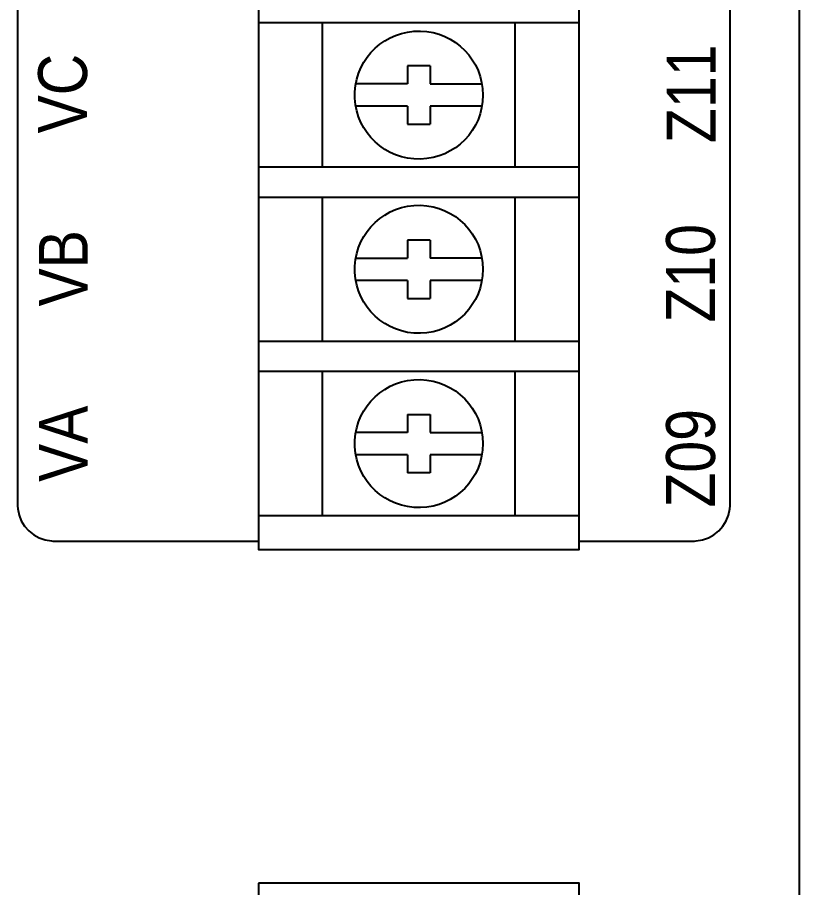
# Model space of a CAD drawing. Extents: x -11 to 35.7, y -8.8 to 26.3.
# Drawn here: x 23.003 to 24.71, y 1.791 to 3.69 of the extents above; entities that cross this region are included whole.
import ezdxf

# ---------------------------------------------------------------- set-up
doc = ezdxf.new("R2010")
doc.units = 0
doc.header["$MEASUREMENT"] = 0
doc.layers.add('5_00_DWG', color=7, linetype='CONTINUOUS')

msp = doc.modelspace()

# ---------------------------------------------------------------- linework, layer by layer
at = {"layer": '5_00_DWG'}
for points in [[(23.5293, 4.1307), (23.5293, 2.5288), (24.229, 2.5288), (24.229, 4.1307), (23.5293, 4.1307)], [(23.0031, 3.8049), (23.0031, 3.6819), (23.0031, 3.5619), (23.0031, 3.5033), (23.0031, 3.4457), (23.0031, 3.3893), (23.0031, 3.3341), (23.0031, 3.2803), (23.0031, 3.2279), (23.0031, 3.177), (23.0031, 3.1278), (23.0031, 3.0802), (23.0031, 3.0345), (23.0031, 2.9907), (23.0031, 2.9489), (23.0031, 2.9092), (23.0031, 2.8717), (23.0031, 2.8365), (23.0031, 2.8037), (23.0031, 2.7734), (23.0031, 2.7456), (23.0031, 2.7206), (23.0031, 2.6982), (23.0031, 2.6788), (23.0031, 2.6623), (23.0031, 2.6489), (23.0031, 2.6386), (23.0031, 2.6316), (23.0031, 2.6279), (23.0032, 2.6244), (23.0037, 2.6175), (23.0066, 2.6041), (23.0116, 2.5914), (23.0188, 2.5797), (23.028, 2.5694), (23.0387, 2.5608), (23.0507, 2.5542), (23.0636, 2.5498), (23.0772, 2.5476), (23.0806, 2.5474), (23.0824, 2.5473), (23.0834, 2.5473), (23.0855, 2.5473), (23.0894, 2.5473), (23.095, 2.5473), (23.1023, 2.5473), (23.111, 2.5473), (23.1211, 2.5473), (23.1326, 2.5473), (23.1451, 2.5473), (23.1588, 2.5473), (23.1734, 2.5473), (23.205, 2.5473), (23.2391, 2.5473), (23.2749, 2.5473), (23.3478, 2.5473), (23.3832, 2.5473), (23.4167, 2.5473), (23.4474, 2.5473), (23.4615, 2.5473), (23.4745, 2.5473), (23.4865, 2.5473), (23.4972, 2.5473), (23.5065, 2.5473), (23.5144, 2.5473), (23.5207, 2.5473), (23.5254, 2.5473), (23.5283, 2.5473), (23.5293, 2.5473)], [(24.229, 2.5473), (24.2295, 2.5473), (24.2311, 2.5473), (24.2338, 2.5473), (24.2373, 2.5473), (24.2469, 2.5473), (24.2596, 2.5473), (24.2748, 2.5473), (24.292, 2.5473), (24.3107, 2.5473), (24.3305, 2.5473), (24.3713, 2.5473), (24.3913, 2.5473), (24.4104, 2.5473), (24.4281, 2.5473), (24.4439, 2.5473), (24.4573, 2.5473), (24.4678, 2.5473), (24.4719, 2.5473), (24.475, 2.5473), (24.4772, 2.5473), (24.4784, 2.5473), (24.4793, 2.5473), (24.481, 2.5474), (24.4845, 2.5476), (24.4981, 2.5498), (24.511, 2.5542), (24.523, 2.5608), (24.5337, 2.5694), (24.5429, 2.5797), (24.55, 2.5914), (24.5551, 2.6041), (24.5579, 2.6175), (24.5585, 2.6244), (24.5586, 2.6279), (24.5586, 2.6316), (24.5586, 2.6386), (24.5586, 2.6489), (24.5586, 2.6623), (24.5586, 2.6788), (24.5586, 2.6982), (24.5586, 2.7206), (24.5586, 2.7456), (24.5586, 2.7734), (24.5586, 2.8037), (24.5586, 2.8365), (24.5586, 2.8717), (24.5586, 2.9092), (24.5586, 2.9489), (24.5586, 2.9907), (24.5586, 3.0345), (24.5586, 3.0802), (24.5586, 3.1278), (24.5586, 3.177), (24.5586, 3.2279), (24.5586, 3.2803), (24.5586, 3.3341), (24.5586, 3.3893), (24.5586, 3.4457), (24.5586, 3.5033), (24.5586, 3.5619), (24.5586, 3.6819), (24.5586, 3.8049)], [(24.7101, 1.7657), (24.7101, 2.165), (24.7101, 2.5642), (24.7101, 2.7636), (24.7101, 2.9627), (24.7101, 3.1614), (24.7101, 3.3596), (24.7101, 3.5572), (24.7101, 3.6558), (24.7101, 3.7542)], [(24.229, 3.6787), (23.5292, 3.6787)], [(23.6689, 3.3637), (23.6689, 3.6787)], [(24.0893, 3.3637), (24.0893, 3.6787)], [(23.8547, 3.5843), (23.8547, 3.5452)], [(23.9036, 3.5843), (23.8547, 3.5843)], [(23.9036, 3.5843), (23.9036, 3.5452)], [(23.8547, 3.5452), (23.7415, 3.5452)], [(23.9036, 3.5452), (24.0168, 3.5452)], [(23.8547, 3.4963), (23.7415, 3.4963)], [(23.8547, 3.4963), (23.8547, 3.4572)], [(23.9036, 3.4963), (23.9036, 3.4572)], [(24.0168, 3.4963), (23.9036, 3.4963)], [(23.8547, 3.4572), (23.9036, 3.4572)], [(24.229, 3.3636), (23.5292, 3.3636)], [(23.5292, 3.2978), (24.229, 3.2978)], [(23.6689, 2.9828), (23.6689, 3.2978)], [(24.0893, 2.9828), (24.0893, 3.2978)], [(23.8547, 3.2042), (23.8547, 3.1651)], [(23.9036, 3.2042), (23.8547, 3.2042)], [(23.9036, 3.2042), (23.9036, 3.1651)], [(23.7415, 3.1651), (23.8547, 3.1651)], [(24.0168, 3.1651), (23.9036, 3.1651)], [(23.8547, 3.1162), (23.7415, 3.1162)], [(23.8547, 3.1162), (23.8547, 3.0771)], [(23.9036, 3.1162), (23.9036, 3.0771)], [(24.0168, 3.1162), (23.9036, 3.1162)], [(23.8547, 3.0771), (23.9036, 3.0771)], [(24.229, 2.9828), (23.5292, 2.9828)], [(23.5292, 2.9178), (24.229, 2.9178)], [(23.6689, 2.6027), (23.6689, 2.9177)], [(24.0893, 2.6027), (24.0893, 2.9177)], [(23.8547, 2.8237), (23.8547, 2.7845)], [(23.8547, 2.8237), (23.9036, 2.8237)], [(23.9036, 2.8237), (23.9036, 2.7845)], [(23.8547, 2.7845), (23.7415, 2.7845)], [(23.9036, 2.7845), (24.0168, 2.7845)], [(23.8547, 2.7357), (23.7415, 2.7357)], [(23.8547, 2.7357), (23.8547, 2.6965)], [(23.9036, 2.7357), (23.9036, 2.6965)], [(24.0168, 2.7357), (23.9036, 2.7357)], [(23.9036, 2.6965), (23.8547, 2.6965)], [(24.229, 2.6027), (23.5292, 2.6027)], [(23.5293, 1.8003), (23.5293, 0.1983), (24.229, 0.1983), (24.229, 1.8003), (23.5293, 1.8003)]]:
    msp.add_lwpolyline(points, dxfattribs=at)
for points in [[(24.019, 3.5207), (24.0183, 3.5067), (24.0162, 3.493), (24.0129, 3.4798), (24.0083, 3.4671), (24.0026, 3.455), (23.9958, 3.4436), (23.988, 3.4329), (23.9792, 3.423), (23.9695, 3.414), (23.9591, 3.406), (23.9478, 3.3989), (23.9359, 3.3929), (23.9234, 3.3881), (23.9103, 3.3844), (23.8967, 3.382), (23.8827, 3.381), (23.8686, 3.3813), (23.8548, 3.383), (23.8414, 3.3861), (23.8286, 3.3903), (23.8164, 3.3958), (23.8048, 3.4023), (23.7939, 3.4099), (23.7839, 3.4184), (23.7746, 3.4279), (23.7663, 3.4382), (23.759, 3.4492), (23.7527, 3.461), (23.7476, 3.4734), (23.7436, 3.4863), (23.7409, 3.4998), (23.7395, 3.5137), (23.7395, 3.5278), (23.7409, 3.5417), (23.7436, 3.5552), (23.7476, 3.5681), (23.7527, 3.5805), (23.759, 3.5923), (23.7663, 3.6033), (23.7746, 3.6136), (23.7839, 3.623), (23.7939, 3.6316), (23.8048, 3.6392), (23.8164, 3.6457), (23.8286, 3.6511), (23.8414, 3.6554), (23.8548, 3.6584), (23.8686, 3.6602), (23.8827, 3.6605), (23.8967, 3.6595), (23.9103, 3.6571), (23.9234, 3.6534), (23.9359, 3.6486), (23.9478, 3.6426), (23.9591, 3.6355), (23.9695, 3.6274), (23.9792, 3.6184), (23.988, 3.6086), (23.9958, 3.5979), (24.0026, 3.5865), (24.0083, 3.5744), (24.0129, 3.5617), (24.0162, 3.5485), (24.0183, 3.5348)], [(24.019, 3.1406), (24.0183, 3.1265), (24.0162, 3.1129), (24.0129, 3.0996), (24.0083, 3.087), (24.0026, 3.0749), (23.9958, 3.0635), (23.988, 3.0528), (23.9792, 3.0429), (23.9695, 3.0339), (23.9591, 3.0258), (23.9478, 3.0188), (23.9359, 3.0128), (23.9234, 3.0079), (23.9103, 3.0043), (23.8967, 3.0019), (23.8827, 3.0008), (23.8686, 3.0012), (23.8548, 3.0029), (23.8414, 3.0059), (23.8286, 3.0102), (23.8164, 3.0156), (23.8048, 3.0222), (23.7939, 3.0298), (23.7839, 3.0383), (23.7746, 3.0478), (23.7663, 3.058), (23.759, 3.0691), (23.7527, 3.0808), (23.7476, 3.0932), (23.7436, 3.1062), (23.7409, 3.1196), (23.7395, 3.1335), (23.7395, 3.1477), (23.7409, 3.1616), (23.7436, 3.175), (23.7476, 3.188), (23.7527, 3.2004), (23.759, 3.2121), (23.7663, 3.2232), (23.7746, 3.2335), (23.7839, 3.2429), (23.7939, 3.2515), (23.8048, 3.259), (23.8164, 3.2656), (23.8286, 3.271), (23.8414, 3.2753), (23.8548, 3.2783), (23.8686, 3.28), (23.8827, 3.2804), (23.8967, 3.2793), (23.9103, 3.277), (23.9234, 3.2733), (23.9359, 3.2684), (23.9478, 3.2624), (23.9591, 3.2554), (23.9695, 3.2473), (23.9792, 3.2383), (23.988, 3.2284), (23.9958, 3.2178), (24.0026, 3.2063), (24.0083, 3.1943), (24.0129, 3.1816), (24.0162, 3.1684), (24.0183, 3.1547)], [(24.019, 2.7601), (24.0183, 2.746), (24.0162, 2.7323), (24.0129, 2.7191), (24.0083, 2.7065), (24.0026, 2.6944), (23.9958, 2.683), (23.988, 2.6723), (23.9792, 2.6624), (23.9695, 2.6534), (23.9591, 2.6453), (23.9478, 2.6383), (23.9359, 2.6323), (23.9234, 2.6274), (23.9103, 2.6238), (23.8967, 2.6214), (23.8827, 2.6203), (23.8686, 2.6207), (23.8548, 2.6224), (23.8414, 2.6254), (23.8286, 2.6297), (23.8164, 2.6351), (23.8048, 2.6417), (23.7939, 2.6493), (23.7839, 2.6578), (23.7746, 2.6672), (23.7663, 2.6775), (23.759, 2.6886), (23.7527, 2.7003), (23.7476, 2.7127), (23.7436, 2.7257), (23.7409, 2.7391), (23.7395, 2.753), (23.7395, 2.7672), (23.7409, 2.7811), (23.7436, 2.7945), (23.7476, 2.8075), (23.7527, 2.8199), (23.759, 2.8316), (23.7663, 2.8427), (23.7746, 2.853), (23.7839, 2.8624), (23.7939, 2.871), (23.8048, 2.8785), (23.8164, 2.8851), (23.8286, 2.8905), (23.8414, 2.8948), (23.8548, 2.8978), (23.8686, 2.8995), (23.8827, 2.8999), (23.8967, 2.8988), (23.9103, 2.8964), (23.9234, 2.8928), (23.9359, 2.8879), (23.9478, 2.8819), (23.9591, 2.8749), (23.9695, 2.8668), (23.9792, 2.8578), (23.988, 2.8479), (23.9958, 2.8372), (24.0026, 2.8258), (24.0083, 2.8138), (24.0129, 2.8011), (24.0162, 2.7879), (24.0183, 2.7742)]]:
    msp.add_lwpolyline(points, close=True, dxfattribs=at)

# ---------------------------------------------------------------- texts
at = {"layer": '5_00_DWG', "char_height": 0.106722, "attachment_point": 7, "rotation": 90}
for s, insert in [('\\fInterstate-Regular|b0|i0|c0|p34;\\W0.875;Z11', (24.527, 3.416)), ('\\fInterstate-Regular|b0|i0|c0|p34;\\W0.875;VC', (23.1566, 3.4372)), ('\\fInterstate-Regular|b0|i0|c0|p34;\\W0.875;Z10', (24.527, 3.0241)), ('\\fInterstate-Regular|b0|i0|c0|p34;\\W0.875;VB', (23.1566, 3.0595)), ('\\fInterstate-Regular|b0|i0|c0|p34;\\W0.875;VA', (23.1566, 2.6764)), ('\\fInterstate-Regular|b0|i0|c0|p34;\\W0.875;Z09', (24.527, 2.6203))]:
    msp.add_mtext(s, dxfattribs=dict(at, insert=insert))

doc.saveas('drawing.dxf')
